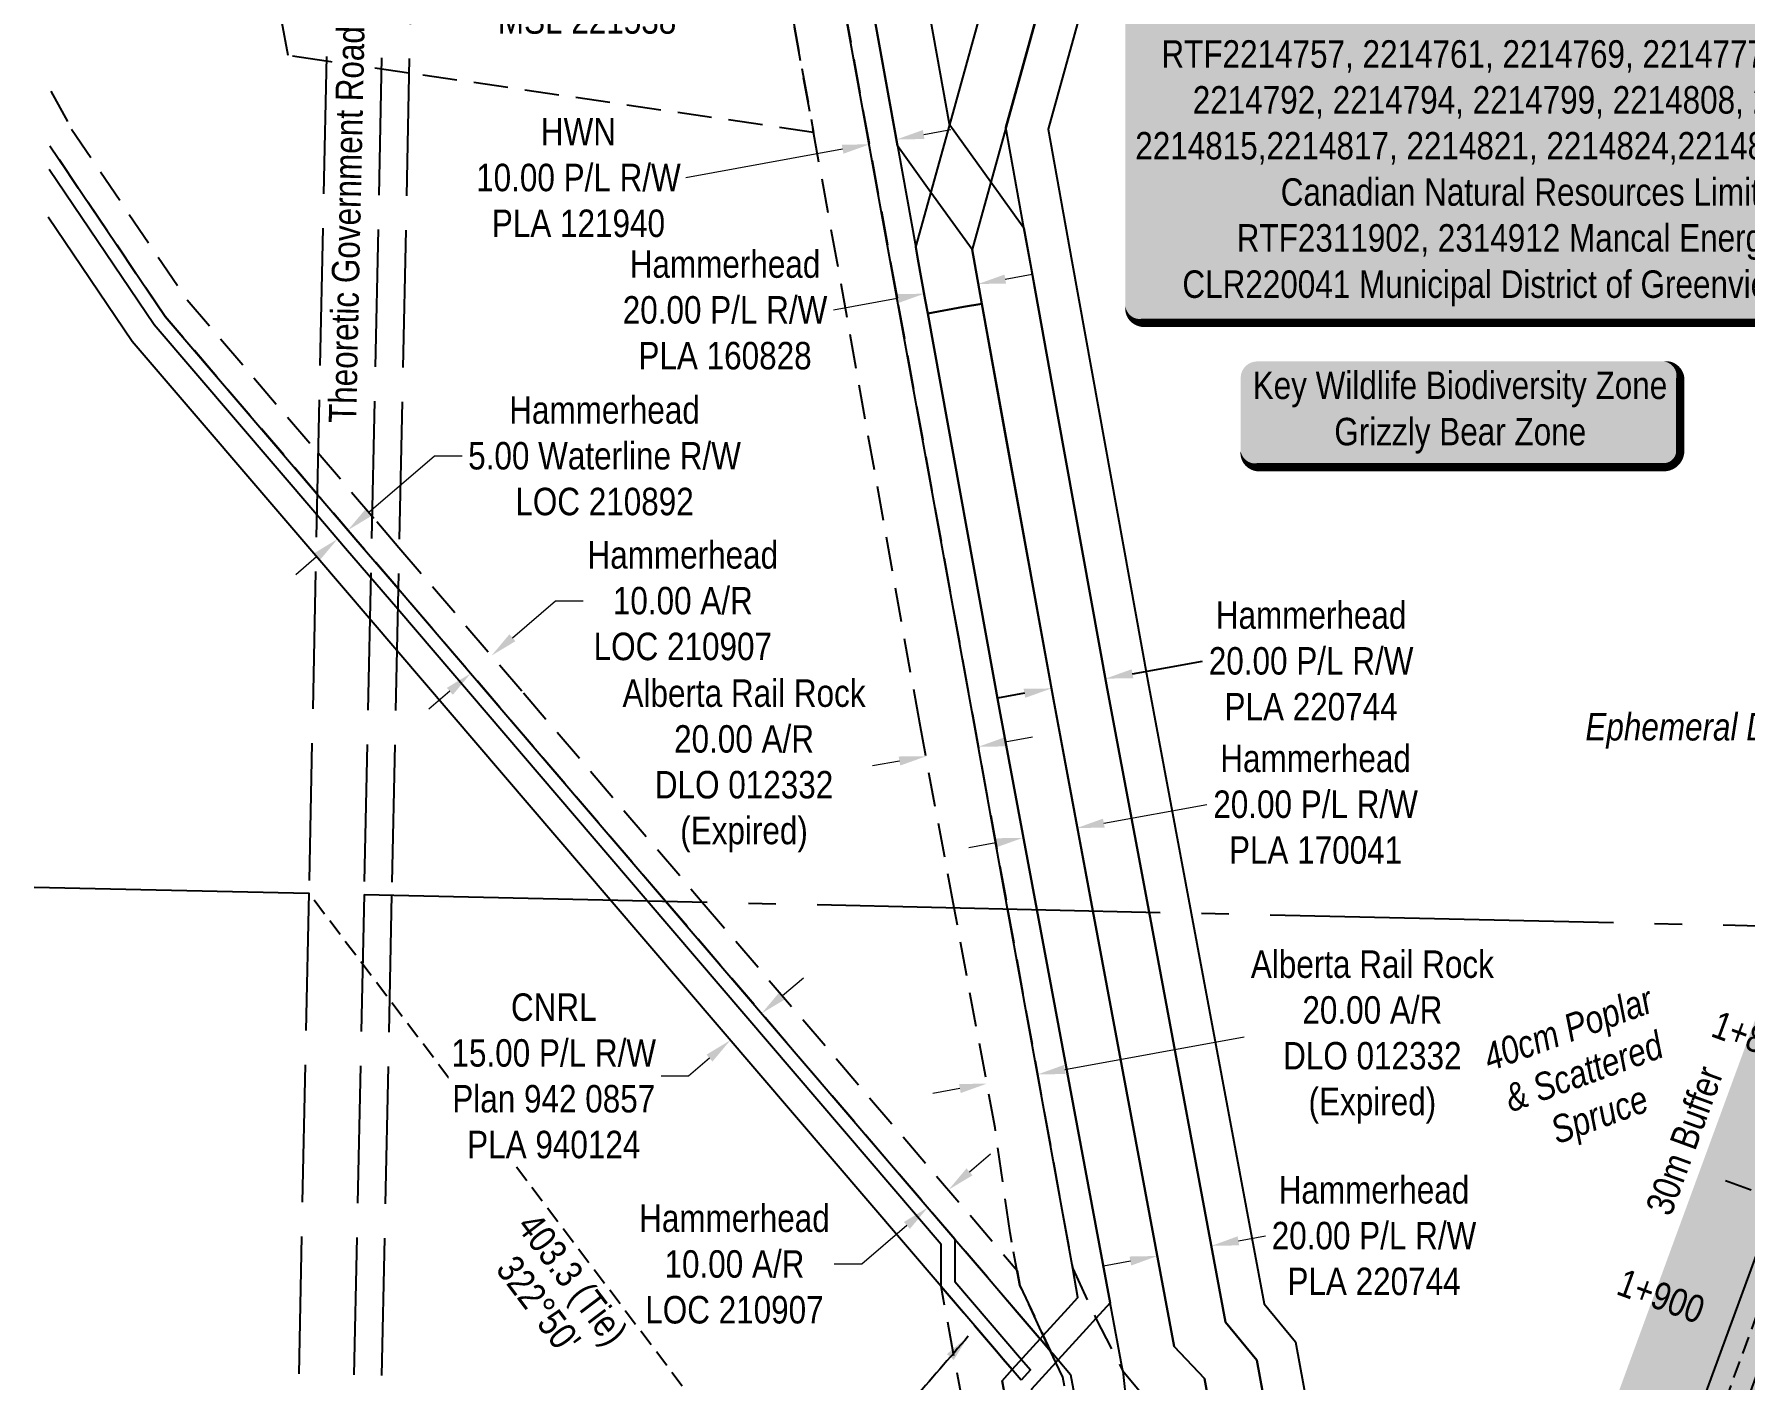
# Model space of a CAD drawing. Extents: x 404585 to 410512, y 6059634 to 6065450.
# Drawn here: x 404602 to 405225, y 6062003 to 6062493 of the extents above; entities that cross this region are included whole.
import ezdxf
from ezdxf.enums import TextEntityAlignment as Align

# ---------------------------------------------------------------- set-up
doc = ezdxf.new("R2010")
doc.units = 0
doc.header["$LTSCALE"] = 5
doc.header["$PDSIZE"] = 0.5
for name, pattern in [('foc-ACCESSROAD', [3.75, 2.5, -1.25]), ('foc-QUARTERLINE', [33, 25, -3, 2, -3]), ('foc-TIELINE', [1.875, 1.25, -0.625]), ('foc-UNSURVEYED', [12.5, 10, -2.5])]:
    doc.linetypes.add(name, pattern=pattern)
doc.layers.get('Defpoints').update_dxf_attribs({"color": 9})
for name, color, linetype in [('AS-WILDLIFE-BLOCK', 131, 'Continuous'), ('CHAINAGE', 201, 'foc-TIELINE'), ('F-AR', 190, 'foc-ACCESSROAD'), ('F-RW', 190, 'Continuous'), ('F-WS', 190, 'foc-ACCESSROAD'), ('L-BD', 7, 'Continuous'), ('L-QSEC', 8, 'foc-QUARTERLINE'), ('L-ROAD-T', 7, 'Continuous'), ('L-TIE', 7, 'foc-TIELINE'), ('L-USEC', 7, 'foc-UNSURVEYED'), ('P-BUFFER-H 30m', 51, 'Continuous'), ('P-BUFFER-T', 40, 'Continuous'), ('P-PROPOSED', 10, 'Continuous'), ('P-PROPOSED-H', 21, 'Continuous'), ('P-TXT', 4, 'Continuous'), ('T-BUSH-T', 110, 'Continuous'), ('T-WATER-T', 170, 'Continuous')]:
    doc.layers.add(name, color=color, linetype=linetype)
for name, color, linetype, lineweight in [('CHAINAGE-T', 201, 'Continuous', 18), ('F-AR-T', 190, 'Continuous', 9), ('F-RW-T', 190, 'Continuous', 9), ('F-WS-T', 190, 'Continuous', 9)]:
    doc.layers.add(name, color=color, linetype=linetype, lineweight=lineweight)
doc.styles.add('80', font='ARIALN.TTF', dxfattribs={"height": 10})
doc.styles.add('80CG', font='ARIALN.TTF', dxfattribs={"height": 10})
doc.styles.add('80L', font='ARIALN.TTF', dxfattribs={"height": 10})
doc.styles.add('80LS', font='ARIALNI.TTF', dxfattribs={"height": 10})
doc.dimstyles.new('Compass 5 000', dxfattribs={"dimscale": 5, "dimtxt": 9, "dimasz": 2, "dimexe": 0.2, "dimexo": 0.0625, "dimgap": 0.5, "dimtad": 0, "dimtih": 1, "dimtoh": 1, "dimzin": 0, "dimdsep": 46, "dimtxsty": '80CG', "dimcen": 0.1, "dimse1": 1, "dimse2": 1, "dimclrd": 256, "dimclrt": 256, "dimaunit": 1, "dimadec": 4, "dimazin": 0, "dimtfac": 0.06, "dimtofl": 0, "dimtmove": 0, "dimatfit": 1, "dimfxl": 0.2, "dimtolj": 1, "dimtzin": 0, "dimlwd": -1, "dimarcsym": 0})

# ---------------------------------------------------------------- blocks, each defined once
blk = doc.blocks.new('*U377')
h = blk.add_hatch(color=255)
edge = h.paths.add_edge_path()
edge.add_line((-74, -20), (74, -20))
edge.add_arc((74, -14), 6, 270, 360)
edge.add_line((80, -14), (80, 12.5))
edge.add_arc((74, 12.5), 6, 0, 90)
edge.add_line((74, 18.5), (-74, 18.5))
edge.add_arc((-74, 12.5), 6, 90, 180)
edge.add_line((-80, 12.5), (-80, -14))
edge.add_arc((-74, -14), 6, 180, 270)
at = {"color": 131, "flags": 128}
blk.add_lwpolyline([(-74, -20, 3, 3, 0), (74, -20, 3, 3, 0.414214), (80, -14, 3, 3, 0), (80, 12.5, 3, 0, 0.414214), (74, 18.5, 0, 0, 0), (-74, 18.5, 0, 0, 0.414214), (-80, 12.5, 0, 0, 0), (-80, -14, 0, 3, 0.414214)], format="xyseb", close=True, dxfattribs=at)
at = {"color": 131, "style": '80'}
blk.add_attdef('ENTER_TEXT_001', (-35.99, -5), '', height=10, dxfattribs=at)
blk = doc.blocks.new('*D400')
at = {"layer": 'Defpoints', "color": 0, "transparency": 16777216}
for p in [(404964.59, 6062297.46), (404984.27, 6062301.03), (404972.36, 6062254.56)]:
    blk.add_point(p, dxfattribs=at)
at = {"layer": 'F-RW', "transparency": 16777216}
for p, q in [((405001.89, 6062259.91), (405027.37, 6062264.53)), ((404962.52, 6062252.78), (404952.68, 6062250.99))]:
    blk.add_line(p, q, dxfattribs=at)
for points in [[(405001.59, 6062261.55), (405002.18, 6062258.27), (404992.05, 6062258.13)], [(404962.23, 6062254.42), (404962.82, 6062251.14), (404972.36, 6062254.56)]]:
    blk.add_solid(points, dxfattribs=at)
at = {"layer": 'F-RW', "transparency": 16777216, "insert": (405066.91, 6062264.53), "char_height": 10, "attachment_point": 5, "style": '80CG'}
blk.add_mtext('\\A1;Hammerhead\\P20.00 P/L R/W\\PPLA 220744', dxfattribs=at)
blk = doc.blocks.new('*D401')
at = {"layer": 'Defpoints', "color": 0, "transparency": 16777216}
for p in [(404927, 6062081.32), (404919.4, 6062074.81), (404927.34, 6062065.55)]:
    blk.add_point(p, dxfattribs=at)
at = {"layer": 'F-AR-T', "transparency": 16777216}
for p, q in [((404942.53, 6062078.56), (404950.12, 6062085.06)), ((404919.74, 6062059.04), (404903.29, 6062044.95)), ((404903.29, 6062044.95), (404893.29, 6062044.95))]:
    blk.add_line(p, q, dxfattribs=at)
for points in [[(404941.44, 6062079.82), (404943.61, 6062077.29), (404934.93, 6062072.05)], [(404918.66, 6062060.31), (404920.83, 6062057.78), (404927.34, 6062065.55)]]:
    blk.add_solid(points, dxfattribs=at)
at = {"layer": 'F-AR-T', "transparency": 16777216, "insert": (404856.95, 6062044.95), "char_height": 10, "attachment_point": 5, "style": '80CG', "bg_fill": 3, "box_fill_scale": 1.1, "bg_fill_color": 256, "bg_fill_true_color": 13158600, "bg_fill_transparency": 0}
blk.add_mtext('\\A1;Hammerhead\\P10.00 A/R\\PLOC 210907', dxfattribs=at)
blk = doc.blocks.new('*D402')
at = {"layer": 'Defpoints', "color": 0, "transparency": 16777216}
for p in [(404768.08, 6062267.01), (404768.51, 6062266.51), (404760.48, 6062260.51)]:
    blk.add_point(p, dxfattribs=at)
at = {"layer": 'F-AR-T', "transparency": 16777216}
for p, q in [((404776.11, 6062273.01), (404791.81, 6062286.45)), ((404791.81, 6062286.45), (404801.81, 6062286.45)), ((404753.31, 6062253.51), (404745.71, 6062247))]:
    blk.add_line(p, q, dxfattribs=at)
for points in [[(404775.02, 6062274.28), (404777.19, 6062271.75), (404768.51, 6062266.51)], [(404752.23, 6062254.77), (404754.4, 6062252.24), (404760.91, 6062260.01)]]:
    blk.add_solid(points, dxfattribs=at)
at = {"layer": 'F-AR-T', "transparency": 16777216, "insert": (404838.15, 6062286.45), "char_height": 10, "attachment_point": 5, "style": '80CG'}
blk.add_mtext('\\A1;Hammerhead\\P10.00 A/R\\PLOC 210907', dxfattribs=at)
blk = doc.blocks.new('*D403')
at = {"layer": 'Defpoints', "color": 0, "transparency": 16777216}
for p in [(404947.76, 6062116.83), (404966.25, 6062120.18), (404967.36, 6062114.03)]:
    blk.add_point(p, dxfattribs=at)
at = {"layer": 'F-AR-T', "transparency": 16777216}
for p, q in [((404977.2, 6062115.82), (405042.49, 6062127.66)), ((404939.03, 6062108.89), (404929.2, 6062107.1))]:
    blk.add_line(p, q, dxfattribs=at)
for points in [[(404976.9, 6062117.46), (404977.5, 6062114.18), (404967.36, 6062114.03)], [(404938.74, 6062110.53), (404939.33, 6062107.25), (404948.87, 6062110.68)]]:
    blk.add_solid(points, dxfattribs=at)
at = {"layer": 'F-AR-T', "transparency": 16777216, "insert": (405089.21, 6062127.66), "char_height": 10, "attachment_point": 5, "style": '80CG', "bg_fill": 3, "box_fill_scale": 1.1, "bg_fill_color": 256, "bg_fill_true_color": 13158600, "bg_fill_transparency": 0}
blk.add_mtext('\\A1;Alberta Rail Rock\\P20.00 A/R\\PDLO 012332\\P(Expired)', dxfattribs=at)
blk = doc.blocks.new('*D410')
at = {"layer": 'Defpoints', "color": 0, "transparency": 16777216}
for p in [(404905.78, 6062454.04), (404886.92, 6062450.63), (404945.73, 6062233.32)]:
    blk.add_point(p, dxfattribs=at)
at = {"layer": 'F-AR-T', "transparency": 16777216}
for p, q in [((404955.57, 6062235.1), (404965.41, 6062236.89)), ((404917.03, 6062228.13), (404907.16, 6062226.34))]:
    blk.add_line(p, q, dxfattribs=at)
for points in [[(404955.27, 6062236.74), (404955.86, 6062233.46), (404945.73, 6062233.32)], [(404916.73, 6062229.77), (404917.32, 6062226.49), (404926.87, 6062229.91)]]:
    blk.add_solid(points, dxfattribs=at)
at = {"layer": 'F-AR-T', "transparency": 16777216, "insert": (404860.44, 6062226.34), "char_height": 10, "attachment_point": 5, "style": '80CG'}
blk.add_mtext('\\A1;Alberta Rail Rock\\P20.00 A/R\\PDLO 012332\\P(Expired)', dxfattribs=at)
blk = doc.blocks.new('*U376')
h = blk.add_hatch(color=255)
edge = h.paths.add_edge_path()
edge.add_line((-144, -105), (144, -105))
edge.add_arc((144, -99), 6, 270, 360)
edge.add_line((150, -99), (150, 97.5))
edge.add_arc((144, 97.5), 6, 0, 90)
edge.add_line((144, 103.5), (-144, 103.5))
edge.add_arc((-144, 97.5), 6, 90, 180)
edge.add_line((-150, 97.5), (-150, -99))
edge.add_arc((-144, -99), 6, 180, 270)
at = {"color": 44, "flags": 128}
blk.add_lwpolyline([(-144, -105, 3, 3, 0), (144, -105, 3, 3, 0.414214), (150, -99, 3, 3, 0), (150, 97.5, 3, 0, 0.414214), (144, 103.5, 0, 0, 0), (-144, 103.5, 0, 0, 0.414214), (-150, 97.5, 0, 0, 0), (-150, -99, 0, 3, 0.414214)], format="xyseb", close=True, dxfattribs=at)
at = {"color": 44, "style": '80'}
blk.add_attdef('ENTER_TEXT_001', (-35.99, -5), '', height=10, dxfattribs=at)
blk = doc.blocks.new('*D412')
at = {"layer": 'Defpoints', "color": 0, "transparency": 16777216}
for p in [(404716.2, 6062312.18), (404793.14, 6062222.35), (404789.34, 6062219.09)]:
    blk.add_point(p, dxfattribs=at)
at = {"layer": 'F-RW-T', "transparency": 16777216}
for p, q in [((404723.8, 6062318.68), (404747.77, 6062339.21)), ((404747.77, 6062339.21), (404757.77, 6062339.21)), ((404704.81, 6062302.42), (404697.22, 6062295.91))]:
    blk.add_line(p, q, dxfattribs=at)
for points in [[(404722.71, 6062319.95), (404724.88, 6062317.41), (404716.2, 6062312.18)], [(404703.73, 6062303.68), (404705.89, 6062301.15), (404712.41, 6062308.92)]]:
    blk.add_solid(points, dxfattribs=at)
at = {"layer": 'F-RW-T', "transparency": 16777216, "insert": (404809.65, 6062339.21), "char_height": 10, "attachment_point": 5, "style": '80CG'}
blk.add_mtext('\\A1;Hammerhead\\P5.00 Waterline R/W\\PLOC 210892', dxfattribs=at)
blk = doc.blocks.new('*D415')
at = {"layer": 'Defpoints', "color": 0, "transparency": 16777216}
for p in [(404946.66, 6062284.24), (404966.32, 6062287.81), (404981.6, 6062203.73)]:
    blk.add_point(p, dxfattribs=at)
at = {"layer": 'F-RW-T', "transparency": 16777216}
for p, q in [((404991.44, 6062205.51), (405029, 6062212.34)), ((404952.1, 6062198.37), (404942.26, 6062196.58))]:
    blk.add_line(p, q, dxfattribs=at)
for points in [[(404991.14, 6062207.15), (404991.74, 6062203.88), (404981.6, 6062203.73)], [(404951.8, 6062200.01), (404952.4, 6062196.73), (404961.94, 6062200.15)]]:
    blk.add_solid(points, dxfattribs=at)
at = {"layer": 'F-RW-T', "transparency": 16777216, "insert": (405068.54, 6062212.34), "char_height": 10, "attachment_point": 5, "style": '80CG'}
blk.add_mtext('\\A1;Hammerhead\\P20.00 P/L R/W\\PPLA 170041', dxfattribs=at)
blk = doc.blocks.new('*D417')
at = {"layer": 'Defpoints', "color": 0, "transparency": 16777216}
for p in [(404853.24, 6062800.37), (404843.41, 6062798.58), (404916.01, 6062454.44)]:
    blk.add_point(p, dxfattribs=at)
at = {"layer": 'F-RW-T', "transparency": 16777216}
for p, q in [((404925.85, 6062456.22), (404935.69, 6062458.01)), ((404896.34, 6062450.87), (404839.24, 6062440.51))]:
    blk.add_line(p, q, dxfattribs=at)
for points in [[(404925.55, 6062457.86), (404926.14, 6062454.58), (404916.01, 6062454.44)], [(404896.04, 6062452.51), (404896.63, 6062449.23), (404906.17, 6062452.66)]]:
    blk.add_solid(points, dxfattribs=at)
at = {"layer": 'F-RW-T', "transparency": 16777216, "insert": (404800.15, 6062440.51), "char_height": 10, "attachment_point": 5, "style": '80CG'}
blk.add_mtext('\\A1;HWN\\P10.00 P/L R/W\\PPLA 121940', dxfattribs=at)
blk = doc.blocks.new('*D418')
at = {"layer": 'Defpoints', "color": 0, "transparency": 16777216}
for p in [(404801.14, 6062212.94), (404789.75, 6062203.18), (404855.45, 6062126.47)]:
    blk.add_point(p, dxfattribs=at)
at = {"layer": 'F-RW-T', "transparency": 16777216}
for p, q in [((404874.44, 6062142.74), (404882.03, 6062149.24)), ((404847.86, 6062119.97), (404840.24, 6062113.45)), ((404840.24, 6062113.45), (404830.24, 6062113.45))]:
    blk.add_line(p, q, dxfattribs=at)
for points in [[(404873.35, 6062144), (404875.52, 6062141.47), (404866.84, 6062136.23)], [(404846.77, 6062121.23), (404848.94, 6062118.7), (404855.45, 6062126.47)]]:
    blk.add_solid(points, dxfattribs=at)
at = {"layer": 'F-RW-T', "transparency": 16777216, "insert": (404791.16, 6062113.45), "char_height": 10, "attachment_point": 5, "style": '80CG', "bg_fill": 3, "box_fill_scale": 1.1, "bg_fill_color": 256, "bg_fill_true_color": 13158600, "bg_fill_transparency": 0}
blk.add_mtext('\\A1;CNRL\\P15.00 P/L R/W\\PPlan 942 0857\\PPLA 940124', dxfattribs=at)
blk = doc.blocks.new('*D425')
at = {"layer": 'Defpoints', "color": 0, "transparency": 16777216}
for p in [(405238.36, 6062073.47), (405252.45, 6062068.3), (405250.6, 6062063.26)]:
    blk.add_point(p, dxfattribs=at)
at = {"layer": 'P-TXT', "transparency": 16777216}
for p, q in [((405227.13, 6062071.87), (405217.74, 6062075.32)), ((405259.98, 6062059.82), (405269.39, 6062056.37)), ((405269.39, 6062056.37), (405279.39, 6062056.37))]:
    blk.add_line(p, q, dxfattribs=at)
for points in [[(405227.7, 6062073.44), (405226.55, 6062070.31), (405236.51, 6062068.43)], [(405260.56, 6062061.38), (405259.41, 6062058.25), (405250.6, 6062063.26)]]:
    blk.add_solid(points, dxfattribs=at)
at = {"layer": 'P-TXT', "transparency": 16777216, "insert": (405292.14, 6062056.37), "char_height": 10, "attachment_point": 5, "style": '80CG'}
blk.add_mtext('\\A1;15.0', dxfattribs=at)
blk = doc.blocks.new('*D433')
at = {"layer": 'Defpoints', "color": 0, "transparency": 16777216}
for p in [(405011, 6062047.55), (405030.61, 6062051.6), (405030.68, 6062051.22)]:
    blk.add_point(p, dxfattribs=at)
at = {"layer": 'F-RW-T', "transparency": 16777216}
for p, q in [((405040.44, 6062053.44), (405050.27, 6062055.28)), ((405001.1, 6062046.09), (404991.27, 6062044.25))]:
    blk.add_line(p, q, dxfattribs=at)
for points in [[(405040.13, 6062055.08), (405040.74, 6062051.8), (405030.61, 6062051.6)], [(405000.79, 6062047.73), (405001.41, 6062044.45), (405010.93, 6062047.93)]]:
    blk.add_solid(points, dxfattribs=at)
at = {"layer": 'F-RW-T', "transparency": 16777216, "insert": (405089.81, 6062055.28), "char_height": 10, "attachment_point": 5, "style": '80CG'}
blk.add_mtext('\\A1;Hammerhead\\P20.00 P/L R/W\\PPLA 220744', dxfattribs=at)
blk = doc.blocks.new('*D623')
at = {"layer": 'Defpoints', "color": 0, "transparency": 16777216}
for p in [(404944.62, 6062407.82), (404924.95, 6062404.27), (404926.03, 6062398.26)]:
    blk.add_point(p, dxfattribs=at)
at = {"layer": 'F-RW-T', "transparency": 16777216}
for p, q in [((404955.54, 6062403.59), (404965.38, 6062405.36)), ((404916.19, 6062396.49), (404893.06, 6062392.32))]:
    blk.add_line(p, q, dxfattribs=at)
for points in [[(404955.25, 6062405.23), (404955.84, 6062401.95), (404945.7, 6062401.81)], [(404915.89, 6062398.13), (404916.49, 6062394.85), (404926.03, 6062398.26)]]:
    blk.add_solid(points, dxfattribs=at)
at = {"layer": 'F-RW-T', "transparency": 16777216, "insert": (404853.52, 6062392.32), "char_height": 10, "attachment_point": 5, "style": '80CG'}
blk.add_mtext('\\A1;Hammerhead\\P20.00 P/L R/W\\PPLA 160828', dxfattribs=at)

msp = doc.modelspace()

# ---------------------------------------------------------------- hatches: boundary and pattern name
at = {"layer": 'P-BUFFER-H 30m'}
h = msp.add_hatch(color=256, dxfattribs=at)
h.dxf.hatch_style = 1
edge = h.paths.add_edge_path()
edge.add_line((404940.083, 6061888.119), (405133.551, 6061923.869))
edge.add_line((405133.551, 6061923.869), (405164.298, 6061958.695))
edge.add_line((405164.298, 6061958.695), (405438.598, 6062706.319))
edge.add_arc((405466.762, 6062695.986), 30, 110.133975, 159.852103, ccw=False)
edge.add_line((405456.436, 6062724.153), (406011.519, 6062927.658))
edge.add_line((406011.519, 6062927.658), (406043.733, 6062958.604))
edge.add_arc((406064.516, 6062936.97), 30, 117.706185, 133.85075, ccw=False)
edge.add_line((406050.568, 6062963.53), (406062.853, 6062969.981))
edge.add_line((406062.853, 6062969.981), (406075.63, 6062980.306))
edge.add_line((406075.63, 6062980.306), (405915.544, 6063177.162))
edge.add_line((405915.544, 6063177.162), (405912.005, 6063176.524))
edge.add_line((405912.005, 6063176.524), (405869.756, 6063148.181))
edge.add_line((405869.756, 6063148.181), (405830.539, 6063110.564))
edge.add_arc((405809.772, 6063132.214), 30, 223.807268, 313.807268, ccw=False)
edge.add_line((405788.122, 6063111.447), (405777.738, 6063122.272))
edge.add_arc((405799.388, 6063143.039), 30, 133.807268, 223.807268, ccw=False)
edge.add_line((405778.621, 6063164.69), (405820.665, 6063205.019))
edge.add_arc((405841.432, 6063183.368), 30, 123.855761, 133.807268, ccw=False)
edge.add_line((405824.719, 6063208.282), (405878.042, 6063244.053))
edge.add_arc((405894.755, 6063219.14), 30, 100.218912, 123.855761, ccw=False)
edge.add_line((405889.433, 6063248.664), (405922.969, 6063254.709))
edge.add_arc((405928.291, 6063225.185), 30, 69.634703, 100.218912, ccw=False)
edge.add_line((405938.731, 6063253.31), (405947.614, 6063250.013))
edge.add_arc((405937.174, 6063221.888), 30, 39.118416, 69.634703, ccw=False)
edge.add_line((405960.449, 6063240.816), (406162.297, 6062992.605))
edge.add_arc((406139.022, 6062973.677), 30, -51.05839, 39.118416, ccw=False)
edge.add_line((406157.878, 6062950.343), (406106.549, 6062908.865))
edge.add_arc((406087.694, 6062932.199), 30, 297.706185, 308.94161, ccw=False)
edge.add_line((406101.642, 6062905.638), (406091.089, 6062900.096))
edge.add_line((406091.089, 6062900.096), (406056.664, 6062867.026))
edge.add_arc((406035.881, 6062888.66), 30, 290.133975, 313.85075, ccw=False)
edge.add_line((406046.207, 6062860.493), (405501.828, 6062660.913))
edge.add_line((405501.828, 6062660.913), (405231.794, 6061924.921))
edge.add_arc((405203.63, 6061935.254), 30, 318.560299, 339.852074, ccw=False)
edge.add_line((405226.12, 6061915.399), (405179.494, 6061862.586))
edge.add_arc((405157.004, 6061882.441), 30, 280.469304, 318.560299, ccw=False)
edge.add_line((405162.455, 6061852.941), (404953.711, 6061814.368))
edge.add_arc((404948.26, 6061843.868), 30, 190.469304, 280.469304, ccw=False)
edge.add_line((404918.759, 6061838.417), (404916.034, 6061853.167))
edge.add_arc((404945.534, 6061858.619), 30, 100.469304, 190.469304, ccw=False)
at = {"layer": 'P-PROPOSED-H'}
h = msp.add_hatch(color=256, dxfattribs=at)
h.dxf.hatch_style = 1
h.paths.add_polyline_path([(404945.534, 6061858.619), (405149.187, 6061896.25), (405190.519, 6061943.068), (405466.762, 6062695.986), (406027.76, 6062901.659), (406064.516, 6062936.97), (406079.413, 6062944.793), (406117.891, 6062975.887), (405928.118, 6063209.25), (405926.916, 6063209.696), (405900.505, 6063204.935), (405850.874, 6063171.639), (405809.772, 6063132.214), (405799.388, 6063143.039), (405841.432, 6063183.368), (405894.755, 6063219.14), (405928.291, 6063225.185), (405937.174, 6063221.888), (406139.022, 6062973.677), (406087.694, 6062932.199), (406073.374, 6062924.679), (406035.881, 6062888.66), (405478.451, 6062684.295), (405203.63, 6061935.254), (405157.004, 6061882.441), (404948.26, 6061843.868)])

# ---------------------------------------------------------------- linework, layer by layer
at = {"layer": 'F-AR'}
for points in [[(404897.072, 6062502.14), (404913.925, 6062409.028), (404916.597, 6062394.268), (404943.578, 6062245.2), (404956.414, 6062174.277), (404980.113, 6062043.348), (404988.579, 6062025.214), (404998.414, 6062006.015), (405001.065, 6061980.639)], [(405007.49, 6061834.483), (404976.481, 6062003.834), (404973.989, 6062009.172), (404972.077, 6062013.268), (404969.402, 6062019), (404960.914, 6062037.182), (404957.959, 6062052.841), (404957.289, 6062056.396), (404951.874, 6062094.591), (404936.931, 6062174.716), (404924.404, 6062241.903), (404894.45, 6062409.256), (404878.154, 6062498.751)], [(404608.098, 6062472.001), (404615.613, 6062458.219), (404657.635, 6062396.086), (404705.345, 6062340.311), (404726.72, 6062315.321), (404734.801, 6062305.886), (404780.169, 6062252.914), (404845.246, 6062176.782), (404959.874, 6062042.694), (404960.914, 6062037.182), (404969.402, 6062019), (404972.077, 6062013.268), (404968.251, 6062017.734), (404967.912, 6062018.132), (404959.897, 6062027.493), (404949.069, 6062040.156), (404937.221, 6062053.998), (404831.886, 6062177.083), (404783.664, 6062233.426), (404734.485, 6062290.885), (404719.133, 6062308.836), (404705.029, 6062325.325), (404649.672, 6062390.011), (404607.679, 6062452.1)]]:
    msp.add_lwpolyline(points, dxfattribs=at)
at = {"layer": 'F-RW'}
msp.add_lwpolyline([(405166.169, 6062773.401), (405163.191, 6062753.624), (405042.49, 6062771.787), (404943.455, 6062414.317), (404946.981, 6062394.63), (404940.323, 6062393.438), (404927.335, 6062391.112), (404926.433, 6062396.033), (404923.77, 6062410.791), (404922.985, 6062415.213), (404935.32, 6062459.737), (405027.856, 6062793.967), (405166.169, 6062773.401)], close=True, dxfattribs=at)
for points in [[(405163.81, 6061264.747), (405146.086, 6061365.153), (405140.689, 6061395.732), (405107.623, 6061572.44), (405134.821, 6061617.613), (405116.39, 6061716.49), (405113.376, 6061723.453), (405113.034, 6061724.244), (405108.606, 6061734.484), (405108.246, 6061735.267), (405106.282, 6061739.867), (405104.289, 6061744.454), (405098.35, 6061758.244), (405089.57, 6061778.579), (405047.151, 6062010.031), (405035.788, 6062023.867), (405007.906, 6062173.118), (404992.698, 6062254.537), (404974.737, 6062353.67), (404966.691, 6062398.224), (404965.06, 6062407.255), (404962.339, 6062422.309), (404955.758, 6062458.724), (405042.491, 6062771.787)], [(405057.43, 6062769.539), (404971.17, 6062458.2), (404979.791, 6062410.083), (404989.479, 6062356.453), (405007.46, 6062257.231), (405023.242, 6062172.772), (405049.824, 6062030.536), (405061.176, 6062016.713), (405104.013, 6061782.982), (405111.977, 6061764.545), (405117.932, 6061750.758), (405119.912, 6061746.173), (405121.898, 6061741.575), (405126.66, 6061730.551), (405130.825, 6061720.91), (405150.609, 6061614.756), (405123.414, 6061569.585), (405155.449, 6061398.406), (405161.378, 6061364.809), (405179.102, 6061264.403)], [(404916.646, 6062562.609), (404935.1, 6062460.17), (404935.338, 6062459.775), (404950.304, 6062439.037), (404962.339, 6062422.309), (404966.692, 6062398.224), (404974.737, 6062353.67), (404992.698, 6062254.537), (405007.906, 6062173.118), (405035.788, 6062023.867), (405047.151, 6062010.031), (405076.967, 6061847.344)], [(405019.517, 6061652.068), (405007.243, 6061718.042), (405004.4, 6061733.353), (404999.041, 6061762.162), (404989.944, 6061811.059), (404986.317, 6061830.558), (404975.664, 6061887.8), (404961.397, 6061964.545), (404954.372, 6062002.475), (404958.08, 6062006.552), (404968.252, 6062017.735), (404969.402, 6062019), (404978.428, 6062028.924), (404982.011, 6062032.864), (404980.113, 6062043.348), (404956.414, 6062174.277), (404943.578, 6062245.2), (404916.595, 6062394.267), (404913.923, 6062409.027), (404897.07, 6062502.139)], [(405053.7, 6061863.352), (405028.048, 6062003.321), (405017.085, 6062014.964), (404987.47, 6062173.578), (404973.074, 6062250.696), (404955.079, 6062349.959), (404946.99, 6062394.637), (404943.455, 6062414.317), (404928.497, 6062435.108), (404916.281, 6062452.109), (404906.915, 6062503.901)], [(404906.918, 6062503.902), (404922.975, 6062415.204), (404923.771, 6062410.791), (404926.433, 6062396.033), (404927.335, 6062391.112), (404953.449, 6062246.833), (404967.04, 6062174.038), (404993.765, 6062030.916), (404988.579, 6062025.214), (404984.985, 6062021.262), (404974.788, 6062010.102), (404973.989, 6062009.172), (404965.116, 6061999.416), (404965.338, 6061998.07), (404996.151, 6061832.381), (404999.783, 6061812.851), (405011.759, 6061748.458), (405017.866, 6061715.626), (405020.716, 6061700.301), (405024.769, 6061678.531)], [(404607.679, 6062452.1), (404649.672, 6062390.011), (404705.029, 6062325.325), (404719.133, 6062308.836), (404734.485, 6062290.885), (404783.664, 6062233.426), (404831.886, 6062177.083), (404937.221, 6062053.998), (404949.069, 6062040.156), (404959.897, 6062027.493), (404967.912, 6062018.132), (404968.251, 6062017.734), (404972.077, 6062013.268), (404972.825, 6062012.395), (404974.765, 6062010.129), (404979.363, 6062004.755), (405032.116, 6061721.616)], [(404607.679, 6062452.1), (404649.672, 6062390.011), (404705.029, 6062325.325), (404719.13, 6062308.83), (404734.485, 6062290.885), (404783.663, 6062233.423), (404831.871, 6062177.084), (404937.221, 6062053.998), (404937.177, 6062038.67), (404961.462, 6062010.285), (404964.736, 6062006.468), (404961.37, 6062002.707)], [(404954.372, 6062002.475), (404958.077, 6062006.557), (404954.792, 6062010.395), (404952.354, 6062013.243), (404932.178, 6062036.821), (404932.221, 6062052.151), (404825.16, 6062177.235), (404734.327, 6062283.366), (404715.327, 6062305.565), (404704.87, 6062317.789), (404645.69, 6062386.974), (404607.496, 6062443.445)], [(404961.37, 6062002.707), (404958.456, 6062006.113), (404958.077, 6062006.557), (404954.792, 6062010.395), (404952.354, 6062013.243), (404932.177, 6062036.82), (404811.756, 6062177.538), (404734.012, 6062268.386), (404704.554, 6062302.807), (404637.719, 6062380.906), (404607.132, 6062426.133)], [(405009.749, 6061992.222), (404998.414, 6062006.015), (404993.765, 6062030.916), (404967.04, 6062174.038), (404953.449, 6062246.833), (404927.335, 6062391.112), (404940.323, 6062393.438), (404946.981, 6062394.63), (404973.12, 6062250.445), (404987.47, 6062173.578), (405017.085, 6062014.964), (405028.048, 6062003.321), (405069.595, 6061776.626)]]:
    msp.add_lwpolyline(points, dxfattribs=at)
at = {"layer": 'F-WS'}
for points in [[(404878.154, 6062498.751), (404885.756, 6062457.004), (404738.439, 6062478.568), (404708.35, 6062482.972), (404694.408, 6062485.013), (404671.254, 6062614.536), (404711.276, 6062621.889), (404741.575, 6062627.456), (404851.058, 6062647.571), (404874.572, 6062518.428), (404878.154, 6062498.751)], [(404958.08, 6062006.553), (404954.372, 6062002.475), (404955.907, 6061994.197), (404950.889, 6061993.857), (404940.296, 6061993.137), (404932.178, 6062036.82), (404952.354, 6062013.243), (404954.792, 6062010.395), (404958.08, 6062006.553)]]:
    msp.add_lwpolyline(points, close=True, dxfattribs=at)
at = {"layer": 'L-QSEC'}
for p, q in [((404601.993, 6062182.2), (404701.968, 6062180.012)), ((404722.08, 6062179.56), (405488.865, 6062162.32))]:
    msp.add_line(p, q, dxfattribs=at)
at = {"layer": 'L-TIE'}
msp.add_line((404945.534, 6061858.619), (404701.968, 6062180.012), dxfattribs=at)
at = {"layer": 'L-USEC'}
for p, q in [((404718.915, 6062984.485), (404701.968, 6062180.012)), ((404739.027, 6062984.033), (404722.08, 6062179.588)), ((404749.087, 6062983.807), (404732.141, 6062179.377)), ((404701.968, 6062180.012), (404685.024, 6061375.539)), ((404722.08, 6062179.589), (404705.137, 6061375.115)), ((404732.141, 6062179.377), (404715.198, 6061374.904))]:
    msp.add_line(p, q, dxfattribs=at)
at = {"layer": 'P-PROPOSED'}
msp.add_lwpolyline([(405478.451, 6062684.295), (405203.63, 6061935.254), (405157.004, 6061882.441), (404948.26, 6061843.868), (404945.534, 6061858.619), (405149.187, 6061896.25), (405190.519, 6061943.068), (405466.762, 6062695.986)], dxfattribs=at)

# ---------------------------------------------------------------- block references
at = {"layer": 'AS-WILDLIFE-BLOCK'}
ref = msp.add_blockref('*U377', (405121.293, 6062355.109), dxfattribs=dict(at, xscale=1.000407846270768, yscale=1.000407846270768, zscale=1.000407846270768))
ref.add_attrib('ENTER_TEXT_001', 'Key Wildlife Biodiversity Zone', (405045.638, 6062359.918), dxfattribs={"layer": '0', "color": 131, "height": 10.00408, "style": '80'})
ref.add_attrib('ENTER_TEXT_002', 'Grizzly Bear Zone', (405075.363, 6062343.067), dxfattribs={"layer": '0', "color": 131, "height": 10.00408, "style": '80'})
at = {"layer": 'F-AR-T'}
ref = msp.add_blockref('*U376', (405149.304, 6062492.681), dxfattribs=at)
ref.add_attrib('ENTER_TEXT_001', 'DTLG150003 Norbord Inc.', (405081.865, 6062581.213), dxfattribs={"layer": '0', "color": 44, "height": 10, "style": '80'})
ref.add_attrib('ENTER_TEXT_002', 'FMA9900037 Canadian Forest Products Ltd.', (405035.637, 6062564.369), dxfattribs={"layer": '0', "color": 44, "height": 10, "style": '80'})
ref.add_attrib('ENTER_TEXT_003', 'TPA 979 DALLAS STEWART BENNETT', (405045.511, 6062547.525), dxfattribs={"layer": '0', "color": 44, "height": 10, "style": '80'})
ref.add_attrib('ENTER_TEXT_004', 'RTF2211952-2211954, 2211956, 2211965,', (405039.167, 6062530.818), dxfattribs={"layer": '0', "color": 44, "height": 10, "style": '80'})
ref.add_attrib('ENTER_TEXT_005', '2211971, 2211972, 2216587, 2216588, 2315783', (405025.18, 6062514.11), dxfattribs={"layer": '0', "color": 44, "height": 10, "style": '80'})
ref.add_attrib('ENTER_TEXT_006', 'Hammerhead Resources ULC', (405072.387, 6062497.266), dxfattribs={"layer": '0', "color": 44, "height": 10, "style": '80'})
ref.add_attrib('ENTER_TEXT_007', 'RTF2214757, 2214761, 2214769, 2214777, 2214791,', (405012.404, 6062480.558), dxfattribs={"layer": '0', "color": 44, "height": 10, "style": '80'})
ref.add_attrib('ENTER_TEXT_008', '2214792, 2214794, 2214799, 2214808, 2214813,', (405023.816, 6062463.851), dxfattribs={"layer": '0', "color": 44, "height": 10, "style": '80'})
ref.add_attrib('ENTER_TEXT_009', '2214815,2214817, 2214821, 2214824,2214825, 2315337', (405002.881, 6062447.143), dxfattribs={"layer": '0', "color": 44, "height": 10, "style": '80'})
ref.add_attrib('ENTER_TEXT_010', 'Canadian Natural Resources Limited', (405055.849, 6062430.299), dxfattribs={"layer": '0', "color": 44, "height": 10, "style": '80'})
ref.add_attrib('ENTER_TEXT_011', 'RTF2311902, 2314912 Mancal Energy Inc.', (405039.812, 6062413.592), dxfattribs={"layer": '0', "color": 44, "height": 10, "style": '80'})
ref.add_attrib('ENTER_TEXT_012', 'CLR220041 Municipal District of Greenview No. 16', (405020.047, 6062396.748), dxfattribs={"layer": '0', "color": 44, "height": 10, "style": '80'})

# ---------------------------------------------------------------- texts
at = {"layer": 'CHAINAGE-T', "style": '80L'}
for s, p in [('1+800', (405228.792, 6062127.22, 766.453)), ('1+900', (405194.347, 6062033.339, 767.198))]:
    msp.add_text(s, height=10, rotation=339.852103, dxfattribs=at).set_placement(p, align=Align.MIDDLE_CENTER)
at = {"layer": 'L-BD', "style": '80L'}
for s, p in [('403.3 (Tie)', (404797.03, 6062038.846)), ("322°50'", (404785.673, 6062030.239))]:
    msp.add_text(s, height=10, rotation=307.1564, dxfattribs=at).set_placement(p, align=Align.MIDDLE)
at = {"layer": 'P-BUFFER-T', "insert": (405188.382, 6062065.151), "char_height": 10, "attachment_point": 1, "rotation": 69.852103, "style": '80L'}
msp.add_mtext_dynamic_manual_height_columns('\\pi0.27851;30m Buffer', width=56.29372, gutter_width=50, heights=[0], dxfattribs=at)
at = {"layer": 'T-WATER-T', "insert": (405166.445, 6062245.606), "char_height": 10, "attachment_point": 1, "style": '80L'}
msp.add_mtext_dynamic_manual_height_columns('\\pi0.32626;{\\fArial Narrow|b0|i1|c0|p34;Ephemeral Draw}', width=86.02769, gutter_width=50.026, heights=[0], dxfattribs=at)

# ---------------------------------------------------------------- dimensions: what is measured, and where the dimension line sits
at = {"layer": 'F-AR-T'}
dim = msp.add_linear_dim(base=(404768.51, 6062266.51), p1=(404760.484, 6062260.505), p2=(404768.083, 6062267.009), angle=40.55576, text='Hammerhead\\P10.00 A/R\\PLOC 210907', dimstyle='Compass 5 000', dxfattribs=at)
dim.commit()
dim.dimension.update_dxf_attribs({"geometry": '*D402', "text_midpoint": (404838.148, 6062286.451), "dimtype": 161})
at = {"layer": 'F-RW'}
dim = msp.add_linear_dim(base=(404972.363, 6062254.56), p1=(404984.275, 6062301.026), p2=(404964.591, 6062297.46), angle=190.269305, text='Hammerhead\\P20.00 P/L R/W\\PPLA 220744', dimstyle='Compass 5 000', dxfattribs=at)
dim.commit()
dim.dimension.update_dxf_attribs({"geometry": '*D400', "text_midpoint": (405066.912, 6062264.527), "dimtype": 161})
at = {"layer": 'F-RW-T'}
dim = msp.add_linear_dim(base=(404926.031, 6062398.264), p1=(404944.618, 6062407.821), p2=(404924.947, 6062404.272), angle=190.225528, text='Hammerhead\\P20.00 P/L R/W\\PPLA 160828', dimstyle='Compass 5 000', dxfattribs=at)
dim.commit()
dim.dimension.update_dxf_attribs({"geometry": '*D623', "text_midpoint": (404853.525, 6062392.317), "dimtype": 161})
at = {"layer": 'P-TXT', "color": 2}
dim = msp.add_linear_dim(base=(405250.595, 6062063.26), p1=(405238.363, 6062073.469), p2=(405252.445, 6062068.302), angle=339.852074, text='15.0', dimstyle='Compass 5 000', dxfattribs=at)
dim.commit()
dim.dimension.update_dxf_attribs({"geometry": '*D425', "text_midpoint": (405292.14, 6062056.366), "dimtype": 161})

# ---------------------------------------------------------------- next in the draw order: texts
at = {"layer": 'F-WS-T', "insert": (404803.266, 6062536.273), "char_height": 10, "attachment_point": 2, "rotation": 0.024768, "style": '80L', "bg_fill": 3, "box_fill_scale": 1.15, "bg_fill_color": 256, "bg_fill_true_color": 256, "bg_fill_transparency": 0}
msp.add_mtext_dynamic_manual_height_columns('Hammerhead\\P12-12(Surface)\\PMSL 221538', width=81.36452, gutter_width=50.02, heights=[0], dxfattribs=at)
at = {"layer": 'L-ROAD-T', "insert": (404711.321, 6062451.248), "char_height": 10.00011, "width": 201.38537, "attachment_point": 2, "rotation": 88.79283, "style": '80L', "bg_fill": 3, "box_fill_scale": 1.15, "bg_fill_color": 256, "bg_fill_true_color": 256, "bg_fill_transparency": 0}
msp.add_mtext('Theoretic Government Road Allowance', dxfattribs=at)

# ---------------------------------------------------------------- next in the draw order: dimensions: what is measured, and where the dimension line sits
at = {"layer": 'F-AR-T'}
dim = msp.add_linear_dim(base=(404967.363, 6062114.03), p1=(404947.757, 6062116.828), p2=(404966.246, 6062120.183), angle=10.284742, text='Alberta Rail Rock\\P20.00 A/R\\PDLO 012332\\P(Expired)', dimstyle='Compass 5 000', override={"dimclrd": 256, "dimclrt": 256, "dimtfill": 1}, dxfattribs=at)
dim.commit()
dim.dimension.update_dxf_attribs({"geometry": '*D403', "text_midpoint": (405089.213, 6062127.662), "dimtype": 161})

# ---------------------------------------------------------------- next in the draw order: texts
at = {"layer": 'T-BUSH-T', "insert": (405158.739, 6062135.469), "char_height": 10, "width": 68.45709, "attachment_point": 2, "rotation": 20, "style": '80LS'}
msp.add_mtext('40cm Poplar\\P& Scattered Spruce', dxfattribs=at)

# ---------------------------------------------------------------- next in the draw order: dimensions: what is measured, and where the dimension line sits
at = {"layer": 'F-AR-T'}
dim = msp.add_linear_dim(base=(404945.726, 6062233.323), p1=(404886.917, 6062450.626), p2=(404905.776, 6062454.039), angle=10.259707, text='Alberta Rail Rock\\P20.00 A/R\\PDLO 012332\\P(Expired)', dimstyle='Compass 5 000', dxfattribs=at)
dim.commit()
dim.dimension.update_dxf_attribs({"geometry": '*D410', "text_midpoint": (404860.435, 6062226.343), "dimtype": 161})
dim = msp.add_linear_dim(base=(404927.337, 6062065.546), p1=(404926.996, 6062081.317), p2=(404919.401, 6062074.813), angle=220.578239, text='Hammerhead\\P10.00 A/R\\PLOC 210907', dimstyle='Compass 5 000', override={"dimtfill": 1}, dxfattribs=at)
dim.commit()
dim.dimension.update_dxf_attribs({"geometry": '*D401', "text_midpoint": (404856.953, 6062044.951), "dimtype": 161})
at = {"layer": 'F-RW-T'}
for base, p1, p2, angle, text, picture, middle in [((404916.007, 6062454.439), (404843.408, 6062798.582), (404853.241, 6062800.366), 10.284023, 'HWN\\P10.00 P/L R/W\\PPLA 121940', '*D417', (404800.15, 6062440.51)), ((404716.203, 6062312.175), (404789.339, 6062219.095), (404793.136, 6062222.347), 40.578238, 'Hammerhead\\P5.00 Waterline R/W\\PLOC 210892', '*D412', (404809.649, 6062339.211)), ((404981.601, 6062203.727), (404946.66, 6062284.239), (404966.32, 6062287.812), 10.300187, 'Hammerhead\\P20.00 P/L R/W\\PPLA 170041', '*D415', (405068.544, 6062212.342))]:
    dim = msp.add_linear_dim(base=base, p1=p1, p2=p2, angle=angle, text=text, dimstyle='Compass 5 000', override={"dimtxt": 10}, dxfattribs=at)
    dim.commit()
    dim.dimension.update_dxf_attribs({"geometry": picture, "text_midpoint": middle, "dimtype": 161})
at = {"layer": 'F-RW-T', "color": 2}
dim = msp.add_aligned_dim(p1=(405011.001, 6062047.546), p2=(405030.678, 6062051.222), distance=0.387, text='Hammerhead\\P20.00 P/L R/W\\PPLA 220744', dimstyle='Compass 5 000', override={"dimtxt": 10}, dxfattribs=at)
dim.commit()
dim.dimension.update_dxf_attribs({"geometry": '*D433', "text_midpoint": (405089.806, 6062055.275)})

# ---------------------------------------------------------------- next in the draw order: linework, layer by layer
at = {"layer": 'CHAINAGE', "elevation": 751.991, "flags": 128}
msp.add_lwpolyline([(405804.58, 6063137.627), (405846.153, 6063177.504), (405897.706, 6063212.088), (405931.217, 6063217.325), (406128.457, 6062974.782), (406083.553, 6062938.496), (406068.945, 6062930.824), (406031.82, 6062895.16), (405472.606, 6062690.14), (405197.075, 6061939.161), (405153.095, 6061889.346), (404946.897, 6061851.243)], dxfattribs=at)

# ---------------------------------------------------------------- next in the draw order: dimensions: what is measured, and where the dimension line sits
at = {"layer": 'F-RW-T'}
dim = msp.add_linear_dim(base=(404855.451, 6062126.473), p1=(404801.141, 6062212.938), p2=(404789.749, 6062203.18), angle=220.580733, text='CNRL\\P15.00 P/L R/W\\PPlan 942 0857\\PPLA 940124', dimstyle='Compass 5 000', override={"dimtxt": 10, "dimtfill": 1}, dxfattribs=at)
dim.commit()
dim.dimension.update_dxf_attribs({"geometry": '*D418', "text_midpoint": (404791.157, 6062113.447), "dimtype": 161})

# ---------------------------------------------------------------- next in the draw order: leaders
at = {"layer": 'F-WS-T', "path_type": 1}
msp.add_leader([(404942.09, 6062018.688), (404921.362, 6061994.813)], dimstyle='Compass 5 000', override={"dimclrd": 256}, dxfattribs=at)

doc.saveas('drawing.dxf')
